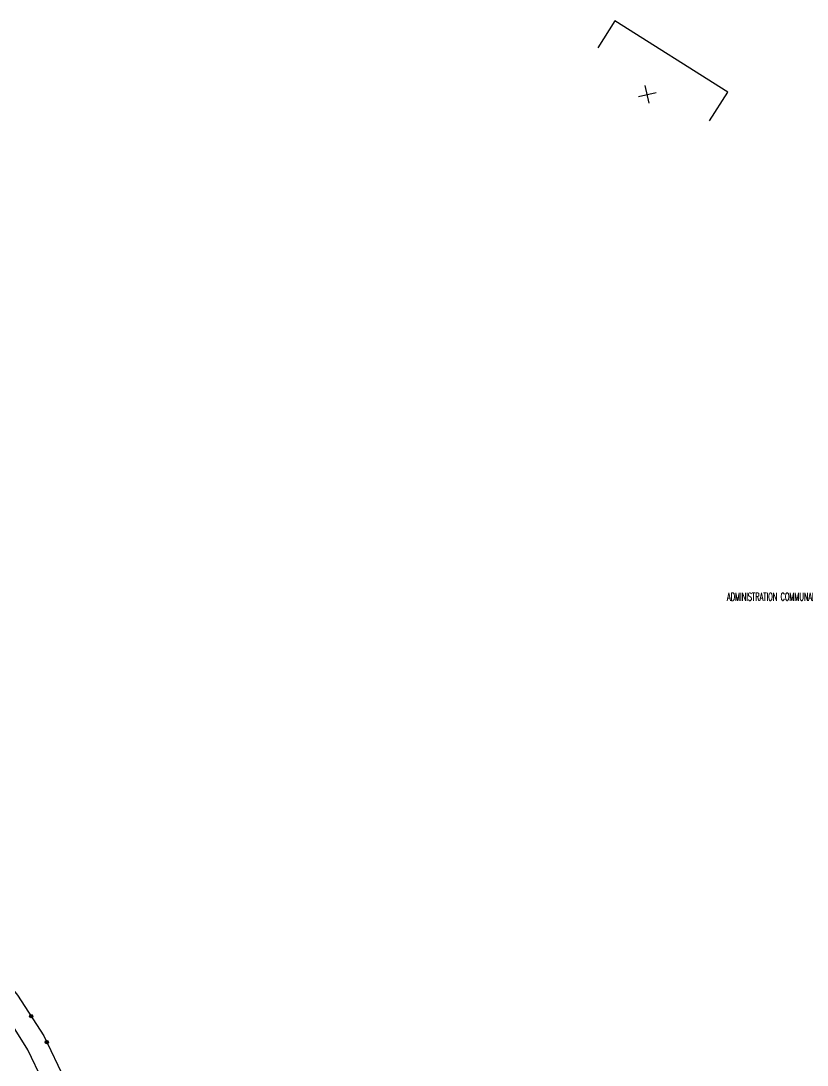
# Model space of a CAD drawing. Header units: millimetres. Extents: x 135999 to 137000, y 128000 to 129000.
# Drawn here: x 136244.6 to 136367.3, y 128536.2 to 128699.2 of the extents above; entities that cross this region are included whole.
import ezdxf
from ezdxf.enums import TextEntityAlignment as Align

# ---------------------------------------------------------------- set-up
doc = ezdxf.new("R2010")
doc.units = ezdxf.units.MM
doc.layers.get('0').update_dxf_attribs({"linetype": 'CONTINUOUS'})
for name, color, linetype in [('W0008', 7, 'CONTINUOUS'), ('W0100', 7, 'CONTINUOUS'), ('W0322', 7, 'CONTINUOUS'), ('W0984', 7, 'CONTINUOUS'), ('W0991', 7, 'CONTINUOUS')]:
    doc.layers.add(name, color=color, linetype=linetype)
doc.styles.get("Standard").update_dxf_attribs({"font": 'romans.shx', "width": 0.85})

# ---------------------------------------------------------------- blocks, each defined once
blk = doc.blocks.new('t991o')
at = {"color": 0, "linetype": 'Continuous'}
for p, q in [((-1, 1), (1, -1)), ((-1, -1), (1, 1))]:
    blk.add_line(p, q, dxfattribs=at)
blk = doc.blocks.new('t322o')
at = {"color": 0, "linetype": 'Continuous'}
for radius in [0.25, 0.15]:
    blk.add_circle((0, 0), radius, dxfattribs=at)

msp = doc.modelspace()

# ---------------------------------------------------------------- linework, layer by layer
at = {"layer": 'W0008'}
msp.add_lwpolyline([(136247.99, 128533.69), (136245.65, 128538.58), (136242.1, 128544.22), (136237.74, 128549.79), (136232.9, 128554.95), (136230.33, 128557.4), (136227.98, 128558.9), (136224.58, 128560.99), (136204.74, 128573.17), (136194.67, 128579.35), (136187.24, 128583.72), (136182.41, 128586.48), (136175.27, 128590.48), (136167.24, 128594.76), (136158.23, 128599.48), (136153.74, 128601.89), (136146.72, 128606)], dxfattribs=at)
at = {"layer": 'W0100', "flags": 128}
msp.add_lwpolyline([(136352.07, 128683.6), (136354.91, 128688.04), (136337.3, 128699.19), (136334.62, 128694.97)], dxfattribs=at)
at = {"layer": 'W0322'}
msp.add_lwpolyline([(136235.66, 128556.67), (136239.22, 128552.97), (136244.05, 128547.11), (136248.14, 128540.74), (136251.4, 128533.89), (136258.66, 128514.93), (136269.92, 128509.3), (136273.74, 128499.84)], dxfattribs=at)

# ---------------------------------------------------------------- block references
for p, rotation in [((136246.16, 128543.83), 302.6726101137261), ((136248.6, 128539.77), 295.4263171951826)]:
    msp.add_blockref('t322o', p, dxfattribs=dict(at, rotation=rotation))
at = {"layer": 'W0991', "rotation": 57.65006623334184}
msp.add_blockref('t991o', (136342.34, 128687.71), dxfattribs=at)

# ---------------------------------------------------------------- texts
at = {"layer": 'W0984', "width": 0.6}
msp.add_text('ADMINISTRATION COMMUNALE - REGIE DES BATIMENTS', height=1.25, dxfattribs=at).set_placement((136368.47, 128609.3), align=Align.MIDDLE)

doc.saveas('drawing.dxf')
